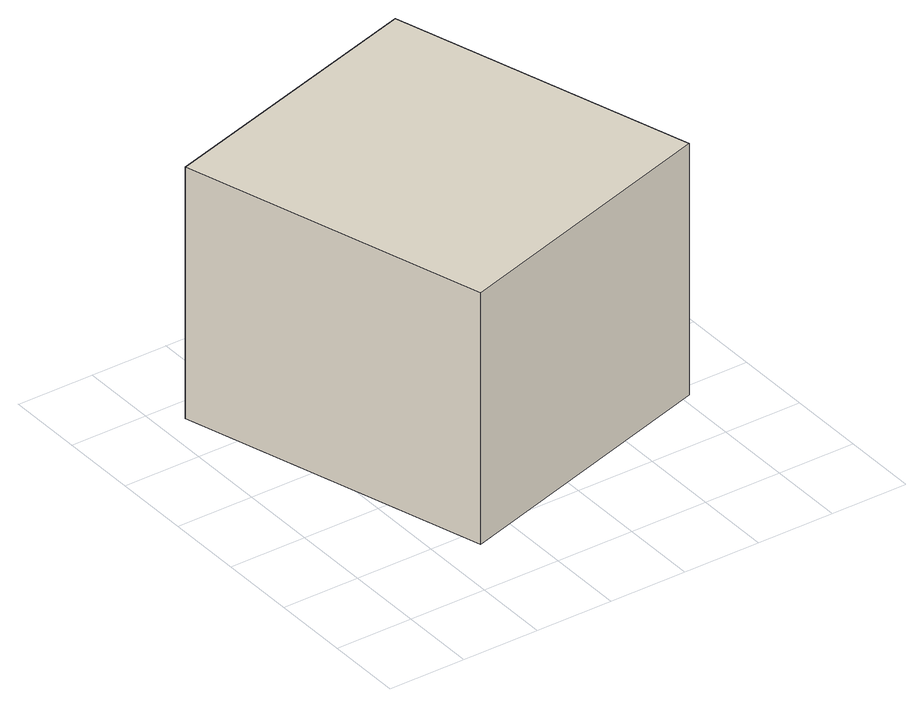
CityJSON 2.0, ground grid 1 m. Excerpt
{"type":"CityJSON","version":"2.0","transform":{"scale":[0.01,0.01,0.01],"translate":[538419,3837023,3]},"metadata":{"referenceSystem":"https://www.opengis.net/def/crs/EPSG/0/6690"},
"CityObjects":{
"building1":{"type":"Building","attributes":{"class":"3001","measuredHeight":3.3,"BuildingDetailAttribute.specifiedBuildingCoverageRate":0.6,"BuildingDetailAttribute.surveyYear":2017,"BuildingHighTideRiskAttribute.description":"1","BuildingHighTideRiskAttribute.rank":"2","BuildingHighTideRiskAttribute.depth":2.35,"BuildingIDAttribute.prefecture":"27","BuildingIDAttribute.city":"27104"},"geometry":[{"type":"Solid","lod":"1","boundaries":[[[[0,1,2,3]],[[2,4,5,3]],[[1,6,4,2]],[[0,7,6,1]],[[3,5,7,0]],[[4,6,7,5]]]]}]}
},
"vertices":[
[33,470,98],[394,576,98],[511,184,98],[150,76,98],[511,184,430],[150,76,430],[394,576,430],[33,470,430]
]}
